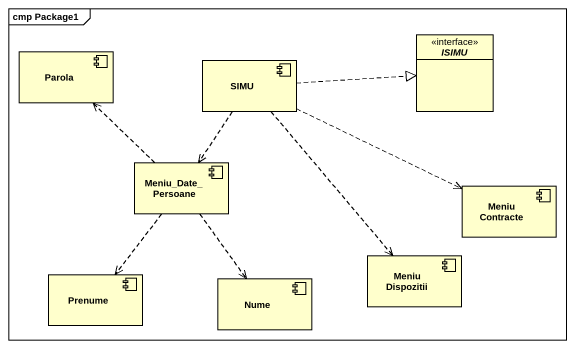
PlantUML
@startuml
mainframe cmp Package1
allowmixing
hide circle
hide empty members
component Parola
interface ISIMU
component SIMU
component Meniu_Date_Persoane
component "Meniu Contracte" as Meniu_Contracte
component Prenume
component Nume
component "Meniu Dispozitii" as Meniu_Dispozitii
SIMU .right.|> ISIMU
SIMU ..> Meniu_Date_Persoane
SIMU .right.> Meniu_Contracte
SIMU ..> Meniu_Dispozitii
Meniu_Date_Persoane .up.> Parola
Meniu_Date_Persoane ..> Prenume
Meniu_Date_Persoane ..> Nume
@enduml
